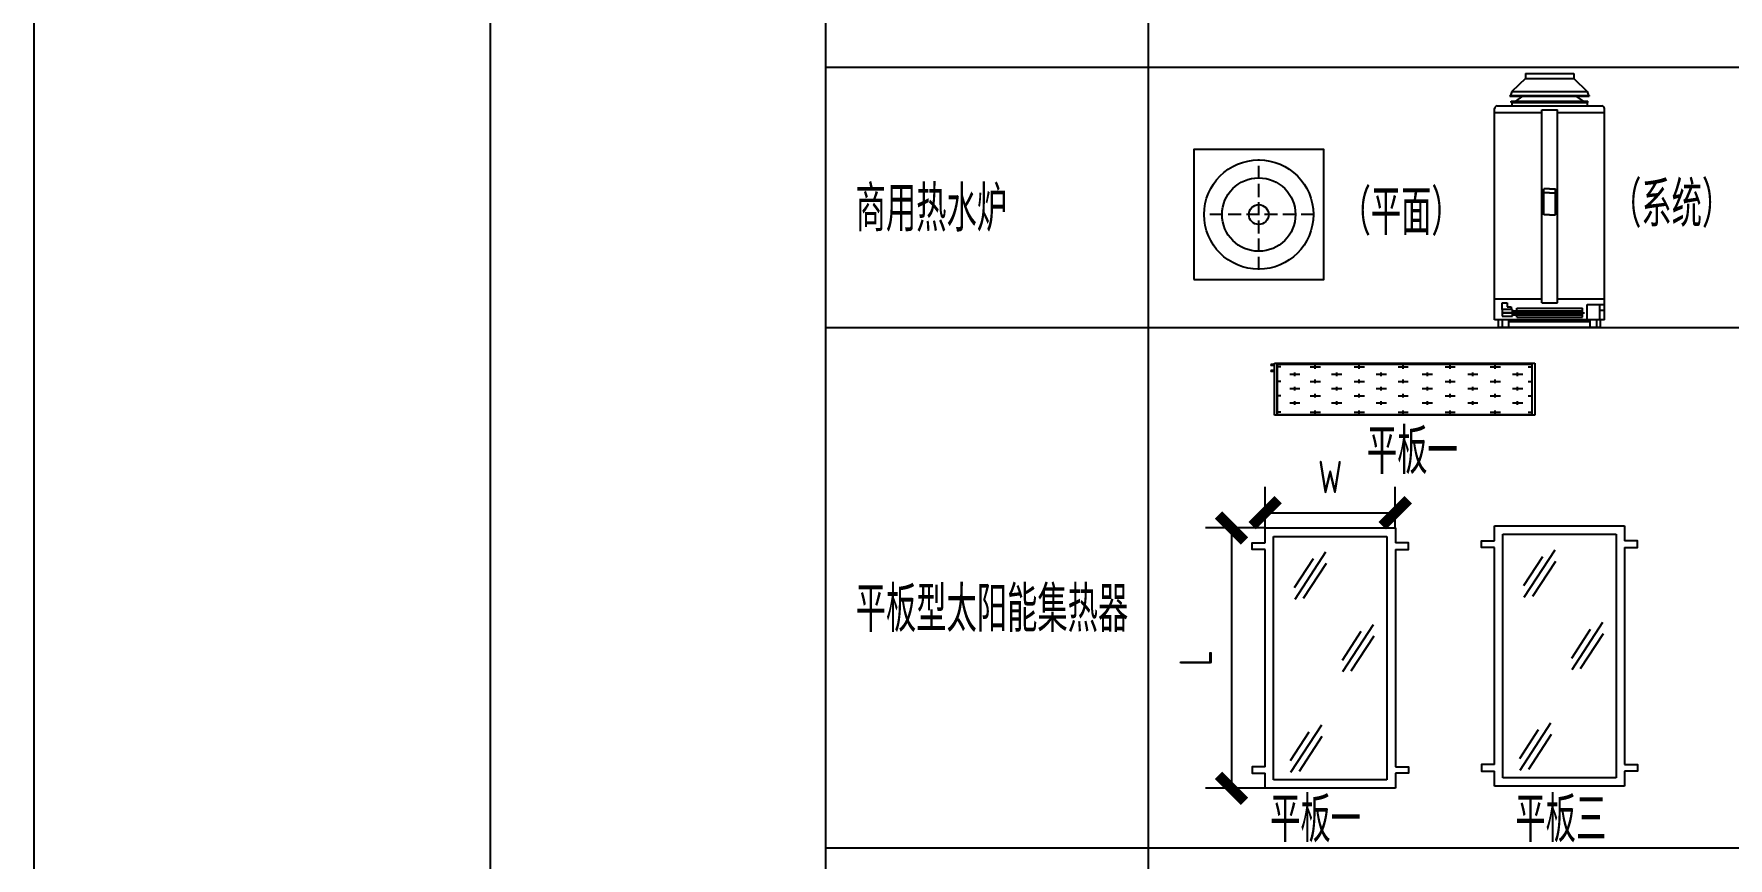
# Model space of a CAD drawing. Extents: x -84241 to 2571207, y -257021 to 1687411.
# Drawn here: x 25843 to 38860, y -8969 to -2636 of the extents above; entities that cross this region are included whole.
import ezdxf

# ---------------------------------------------------------------- set-up
doc = ezdxf.new("R2010")
doc.units = 0
doc.header["$LTSCALE"] = 1000
doc.linetypes.add('ACAD_ISO04W100', pattern=[30, 24, -3, 0, -3])
doc.linetypes.add('DASH', pattern=[0.35, 0.25, -0.1])
doc.layers.get('0').update_dxf_attribs({"linetype": 'CONTINUOUS'})
doc.layers.get('Defpoints').update_dxf_attribs({"linetype": 'CONTINUOUS'})
for name, color, linetype in [('W-NOTE', 40, 'CONTINUOUS'), ('W-WSUP-EQPM', 40, 'CONTINUOUS'), ('图层1', 130, 'ACAD_ISO04W100')]:
    doc.layers.add(name, color=color, linetype=linetype)
doc.styles.add('TH-STYLE3', font='tssdeng.shx', dxfattribs={"width": 0.7, "bigfont": 'tssdchn.shx'})
doc.dimstyles.new('TH-DIM100-W', dxfattribs={"dimscale": 100, "dimtxt": 2.5, "dimasz": 2, "dimexe": 2, "dimexo": 3, "dimgap": 1.5, "dimtad": 1, "dimdec": 0, "dimdsep": 46, "dimtxsty": 'TH-STYLE3', "dimblk1": 'ARCHTICK', "dimblk2": 'ARCHTICK', "dimsah": 1, "dimcen": -6, "dimclrd": 256, "dimclre": 256, "dimclrt": 256, "dimazin": 0, "dimtfac": 1, "dimtdec": 0, "dimtix": 1, "dimtmove": 2, "dimatfit": 0, "dimfxl": 2, "dimtolj": 1, "dimtzin": 0, "dimlwd": -1, "dimlwe": -1, "dimarcsym": 0})

# ---------------------------------------------------------------- blocks, each defined once
blk = doc.blocks.new('*U193')
at = {"layer": 'W-NOTE'}
blk.add_lwpolyline([(0, 0), (1074, 0), (1074, 821), (0, 821)], close=True, dxfattribs=at)
blk = doc.blocks.new('商用炉系统')
at = {"color": 0}
for p, q in [((972555, -62944), (972450, -63044)), ((972555, -62904), (972925, -62904)), ((972555, -62904), (972555, -62944)), ((972555, -62944), (972925, -62944)), ((972925, -62904), (972925, -62944)), ((972925, -62944), (973030, -63044)), ((972435, -63074), (973045, -63074)), ((972435, -63074), (972435, -63079)), ((972435, -63079), (973045, -63079)), ((972450, -63044), (972440, -63074)), ((972445, -63127), (972445, -63117)), ((972445, -63117), (973035, -63117)), ((972445, -63127), (973030, -63127)), ((972450, -63127), (972445, -63127)), ((972450, -63044), (973030, -63044)), ((972450, -63127), (972450, -63154)), ((972480, -63117), (972535, -63079)), ((972535, -63079), (972945, -63079)), ((973000, -63117), (972945, -63079)), ((973030, -63044), (973040, -63074)), ((973030, -63127), (973035, -63127)), ((973030, -63127), (973030, -63154)), ((973035, -63127), (973035, -63117)), ((973045, -63074), (973045, -63079)), ((972318, -64798), (972318, -63174)), ((972338, -63154), (973142, -63154)), ((972680, -63184), (972800, -63184)), ((972680, -64668), (972680, -63184)), ((972800, -64668), (972800, -63184)), ((973162, -64798), (973162, -63174)), ((972318, -64636), (972680, -64636)), ((972680, -64668), (972800, -64668)), ((972800, -64636), (973162, -64636)), ((973162, -64798), (972318, -64798)), ((972348, -64854), (972348, -64798)), ((973132, -64854), (973132, -64798)), ((972348, -64854), (973132, -64854))]:
    blk.add_line(p, q, dxfattribs=at)
at = {"color": 8}
for p, q in [((972318, -63204), (972680, -63204)), ((972800, -63204), (973162, -63204)), ((972695, -63992), (972695, -63792)), ((972740, -63792), (972695, -63792)), ((972740, -63822), (972695, -63822)), ((972740, -63792), (972785, -63792)), ((972740, -63822), (972785, -63822)), ((972785, -63992), (972785, -63792)), ((972740, -63992), (972695, -63992)), ((972740, -63992), (972785, -63992)), ((972375, -64718), (972375, -64668)), ((972375, -64668), (972413, -64668)), ((972413, -64668), (972413, -64698)), ((973028, -64798), (973028, -64681)), ((973028, -64681), (973162, -64681)), ((973125, -64798), (973125, -64681)), ((972455, -64718), (972375, -64718)), ((972375, -64718), (972375, -64770)), ((972375, -64741), (972455, -64741)), ((972375, -64745), (972455, -64745)), ((972375, -64770), (972455, -64770)), ((972413, -64698), (972446, -64698)), ((972446, -64698), (972446, -64718)), ((972455, -64770), (972455, -64718)), ((972455, -64728), (972987, -64728)), ((972455, -64758), (972987, -64758)), ((972488, -64708), (972992, -64708)), ((972488, -64778), (972488, -64708)), ((972488, -64778), (972992, -64778)), ((972987, -64758), (972987, -64728)), ((972987, -64740), (972997, -64740)), ((972997, -64745), (972987, -64745)), ((972992, -64740), (972992, -64708)), ((972992, -64778), (972992, -64745)), ((972997, -64740), (972997, -64745)), ((973125, -64723), (973162, -64723))]:
    blk.add_line(p, q, dxfattribs=at)
at = {"color": 0}
for centre, start, end in [((972338, -63174), 90, 180), ((973142, -63174), 0, 90)]:
    blk.add_arc(centre, 20, start, end, dxfattribs=at)
at = {"layer": '图层1', "color": 8}
for p, q in [((972375, -64743), (973008, -64743)), ((972378, -64854), (972378, -64798)), ((972428, -64854), (972428, -64798)), ((973052, -64813), (972428, -64813)), ((973052, -64854), (973052, -64798)), ((973102, -64854), (973102, -64798))]:
    blk.add_line(p, q, dxfattribs=at)
blk = doc.blocks.new('*U341')
at = {"color": 8, "linetype": 'DASH', "ltscale": 0.4}
for p, q in [((0, -425), (0, 425)), ((425, 0), (-425, 0))]:
    blk.add_line(p, q, dxfattribs=at)
at = {"layer": 'W-WSUP-EQPM'}
blk.add_lwpolyline([(-500, -500), (500, -500), (500, 500), (-500, 500)], close=True, dxfattribs=at)
for radius in [420, 282, 76.4]:
    blk.add_circle((0, 0), radius, dxfattribs=at)
blk = doc.blocks.new('*U357')
at = {"color": 8}
for p, q in [((485, 3022), (1485, 3022)), ((485, 2907), (485, 3022)), ((1485, 3022), (1485, 2907)), ((550, 2957), (1420, 2957)), ((550, 1087), (550, 2957)), ((1420, 2957), (1420, 1087)), ((485, 1187), (485, 2857)), ((711, 2564), (856, 2786)), ((714, 2475), (951, 2839)), ((780, 2483), (955, 2752)), ((1485, 2857), (1485, 1187)), ((1078, 2006), (1223, 2229)), ((1081, 1918), (1318, 2281)), ((1146, 1925), (1322, 2194)), ((679, 1234), (824, 1456)), ((682, 1145), (919, 1509)), ((748, 1153), (923, 1422)), ((485, 1022), (485, 1137)), ((1420, 1087), (550, 1087)), ((1485, 1137), (1485, 1022)), ((1485, 1022), (485, 1022))]:
    blk.add_line(p, q, dxfattribs=at)
for points in [[(485, 2857), (385, 2857), (385, 2907), (485, 2907)], [(1485, 2857), (1585, 2857), (1585, 2907), (1485, 2907)], [(485, 1187), (385, 1187), (385, 1137), (485, 1137)], [(1485, 1187), (1585, 1187), (1585, 1137), (1485, 1137)]]:
    blk.add_lwpolyline(points, dxfattribs=at)
blk = doc.blocks.new('太阳能板1')
at = {"color": 8}
for p, q in [((-2007, 188), (-2030, 188)), ((-2030, 188), (-2030, 181)), ((-2017, 188), (-2030, 188)), ((-2007, 181), (-2030, 181)), ((-2017, 181), (-2030, 181)), ((-2007, 142), (-2030, 142)), ((-2030, 142), (-2030, 135)), ((-2017, 142), (-2030, 142)), ((-2007, 135), (-2030, 135)), ((-2017, 135), (-2030, 135)), ((-2017, 188), (-2017, 181)), ((-2017, 142), (-2017, 135)), ((-2005, 191), (-2007, 188)), ((-2007, 188), (-2007, 181)), ((-2007, 185), (-2004, 185)), ((-2005, 178), (-2007, 181)), ((-2005, 145), (-2007, 142)), ((-2007, 142), (-2007, 135)), ((-2007, 138), (-2004, 138)), ((-2005, 132), (-2007, 135)), ((-2003, 191), (-2005, 191)), ((-2003, 178), (-2005, 178)), ((-2003, 145), (-2005, 145)), ((-2003, 132), (-2005, 132)), ((-2004, 191), (-2004, 178)), ((-2004, 145), (-2004, 132)), ((-2003, -200), (-2003, 200)), ((-2003, 200), (-2, 200)), ((-1981, -197), (-1981, 193)), ((-1981, 193), (-24, 193)), ((-1979, -197), (-1979, 192)), ((-1979, 192), (-24, 192)), ((-1953, 170), (-1979, 170)), ((-1728, 170), (-1650, 170)), ((-1689, 156), (-1689, 183)), ((-1391, 170), (-1312, 170)), ((-1352, 156), (-1352, 183)), ((-1053, 170), (-975, 170)), ((-1014, 156), (-1014, 183)), ((-691, 170), (-613, 170)), ((-652, 156), (-652, 183)), ((-346, 170), (-267, 170)), ((-306, 156), (-306, 183)), ((-52, 170), (-26, 170)), ((-26, 192), (-26, -197)), ((-24, 193), (-24, -197)), ((-2, 200), (-2, -200)), ((-1953, 59), (-1979, 59)), ((-1885, 114), (-1807, 114)), ((-1885, 3), (-1807, 3)), ((-1846, 100), (-1846, 128)), ((-1846, -10), (-1846, 17)), ((-1728, 59), (-1650, 59)), ((-1689, 45), (-1689, 73)), ((-1564, 114), (-1485, 114)), ((-1564, 3), (-1485, 3)), ((-1524, 100), (-1524, 128)), ((-1524, -10), (-1524, 17)), ((-1391, 59), (-1312, 59)), ((-1352, 45), (-1352, 73)), ((-1221, 114), (-1142, 114)), ((-1221, 3), (-1142, 3)), ((-1182, 100), (-1182, 128)), ((-1182, -10), (-1182, 17)), ((-1053, 59), (-975, 59)), ((-1014, 45), (-1014, 73)), ((-867, 114), (-788, 114)), ((-867, 3), (-788, 3)), ((-828, 100), (-828, 128)), ((-828, -10), (-828, 17)), ((-691, 59), (-613, 59)), ((-652, 45), (-652, 73)), ((-518, 114), (-440, 114)), ((-518, 3), (-440, 3)), ((-479, 100), (-479, 128)), ((-479, -10), (-479, 17)), ((-346, 59), (-267, 59)), ((-306, 45), (-306, 73)), ((-173, 114), (-95, 114)), ((-173, 3), (-95, 3)), ((-134, 100), (-134, 128)), ((-134, -10), (-134, 17)), ((-52, 59), (-26, 59)), ((-1953, -52), (-1979, -52)), ((-1885, -107), (-1807, -107)), ((-1846, -121), (-1846, -93)), ((-1728, -52), (-1650, -52)), ((-1689, -66), (-1689, -38)), ((-1564, -107), (-1485, -107)), ((-1524, -121), (-1524, -93)), ((-1391, -52), (-1312, -52)), ((-1352, -66), (-1352, -38)), ((-1221, -107), (-1142, -107)), ((-1182, -121), (-1182, -93)), ((-1053, -52), (-975, -52)), ((-1014, -66), (-1014, -38)), ((-867, -107), (-788, -107)), ((-828, -121), (-828, -93)), ((-691, -52), (-613, -52)), ((-652, -66), (-652, -38)), ((-518, -107), (-440, -107)), ((-479, -121), (-479, -93)), ((-346, -52), (-267, -52)), ((-306, -66), (-306, -38)), ((-173, -107), (-95, -107)), ((-134, -121), (-134, -93)), ((-52, -52), (-26, -52)), ((-2, -200), (-2003, -200)), ((-24, -197), (-1981, -197)), ((-1953, -178), (-1979, -178)), ((-24, -197), (-1979, -197)), ((-1728, -178), (-1650, -178)), ((-1689, -192), (-1689, -164)), ((-1391, -178), (-1312, -178)), ((-1352, -192), (-1352, -164)), ((-1053, -178), (-975, -178)), ((-1014, -192), (-1014, -164)), ((-691, -178), (-613, -178)), ((-652, -192), (-652, -164)), ((-346, -178), (-267, -178)), ((-306, -192), (-306, -164)), ((-52, -178), (-26, -178))]:
    blk.add_line(p, q, dxfattribs=at)
blk = doc.blocks.new('*U356')
at = {"layer": 'W-WSUP-EQPM', "xscale": 0.999950002499872, "yscale": 0.999950002499872, "zscale": 0.999950002499872}
blk.add_blockref('*U357', (-985, -1888), dxfattribs=at)
blk = doc.blocks.new('_ArchTick')
at = {"color": 0, "linetype": 'ByBlock', "const_width": 0.4}
blk.add_lwpolyline([(-0.5, -0.5), (0.5, 0.5)], dxfattribs=at)
blk = doc.blocks.new('*D406')
at = {"layer": 'Defpoints', "color": 0, "transparency": 16777216}
for p in [(35303, -6432), (35045, -8432), (35303, -8432)]:
    blk.add_point(p, dxfattribs=at)
at = {"layer": 'W-WSUP-EQPM', "transparency": 16777216}
for p, q in [((35303, -6432), (34845, -6432)), ((35045, -6432), (35045, -8432)), ((35303, -8432), (34845, -8432))]:
    blk.add_line(p, q, dxfattribs=at)
at = {"layer": 'W-WSUP-EQPM', "transparency": 16777216, "xscale": 200, "yscale": 200, "zscale": 200}
for p, rotation in [((35045, -6432), 90), ((35045, -8432), 270)]:
    blk.add_blockref('_ArchTick', p, dxfattribs=dict(at, rotation=rotation))
at = {"layer": 'W-WSUP-EQPM', "transparency": 16777216, "insert": (34770, -7432), "char_height": 250, "attachment_point": 5, "rotation": 90, "style": 'TH-STYLE3'}
blk.add_mtext('\\A1;L', dxfattribs=at)
blk = doc.blocks.new('*D407')
at = {"layer": 'Defpoints', "color": 0, "transparency": 16777216}
for p in [(36303, -6315), (35303, -6432), (36303, -6432)]:
    blk.add_point(p, dxfattribs=at)
at = {"layer": 'W-WSUP-EQPM', "transparency": 16777216}
for p, q in [((35303, -6432), (35303, -6115)), ((36303, -6432), (36303, -6115)), ((35303, -6315), (36303, -6315))]:
    blk.add_line(p, q, dxfattribs=at)
at = {"layer": 'W-WSUP-EQPM', "transparency": 16777216, "xscale": 200, "yscale": 200, "zscale": 200, "rotation": 180}
blk.add_blockref('_ArchTick', (35303, -6315), dxfattribs=at)
at = {"layer": 'W-WSUP-EQPM', "transparency": 16777216, "xscale": 200, "yscale": 200, "zscale": 200}
blk.add_blockref('_ArchTick', (36303, -6315), dxfattribs=at)
at = {"layer": 'W-WSUP-EQPM', "transparency": 16777216, "insert": (35803, -6040), "char_height": 250, "attachment_point": 5, "style": 'TH-STYLE3'}
blk.add_mtext('\\A1;W', dxfattribs=at)

msp = doc.modelspace()

# ---------------------------------------------------------------- linework, layer by layer
for p, q in [((29348.3016, 17109.1701), (29348.3016, -27890.8299)), ((31925.3082, 17109.1701), (31925.3082, -27890.8299)), ((34404.3227, 17109.1701), (34404.3227, -27890.8299)), ((31925.3082, -2890.8299), (47904.5596, -2890.8299)), ((31925.3082, -4890.8299), (47904.5596, -4890.8299)), ((31925.3082, -8890.8299), (47904.5596, -8890.8299))]:
    msp.add_line(p, q)

# ---------------------------------------------------------------- block references
at = {"layer": 'W-NOTE', "xscale": 100, "yscale": 100, "zscale": 100}
msp.add_blockref('*U193', (25842.8928, -57205.0415), dxfattribs=at)
at = {"layer": 'W-WSUP-EQPM'}
for name, p in [('商用炉系统', (-935251.3732, 59964.906)), ('*U341', (35254.0082, -4023.9462)), ('*U356', (37565.4342, -7549.691, -0.0084))]:
    msp.add_blockref(name, p, dxfattribs=at)
at = {"layer": 'W-WSUP-EQPM', "extrusion": (2.05586e-17, 0.000692825, 1)}
msp.add_blockref('太阳能板1', (37377.3, -5364.5031, -3.8303), dxfattribs=at)
at = {"layer": 'W-WSUP-EQPM', "xscale": 0.999950002499872, "yscale": 0.999950002499872, "zscale": 0.999950002499872}
msp.add_blockref('*U357', (34818.5973, -9453.6227), dxfattribs=at)

# ---------------------------------------------------------------- texts
at = {"layer": 'W-NOTE', "style": 'TH-STYLE3', "width": 0.7}
for s, p in [('商用热水炉', (32156.7416, -4154.0134)), ('（系统）', (37960.9823, -4120.0707)), ('（平面）', (35882.4938, -4181.549)), ('平板一', (36084.9559, -6017.5026)), ('平板型太阳能集热器', (32156.7416, -7230.5593)), ('平板一', (35341.3415, -8846.66)), ('平板三', (37225.2173, -8846.66))]:
    msp.add_text(s, height=350, dxfattribs=at).set_placement(p)

# ---------------------------------------------------------------- dimensions: what is measured, and where the dimension line sits
at = {"layer": 'W-WSUP-EQPM'}
dim = msp.add_linear_dim(base=(36303.2697, -6315.0709), p1=(35303.3197, -6431.6065), p2=(36303.2697, -6431.6065), text='W', dimstyle='TH-DIM100-W', override={"dimexo": 0}, dxfattribs=at)
dim.commit()
dim.dimension.update_dxf_attribs({"geometry": '*D407', "text_midpoint": (35803.2947, -6040.0709)})
dim = msp.add_linear_dim(base=(35045.2871, -8431.6065), p1=(35303.3197, -6431.6065), p2=(35303.3197, -8431.6065), angle=90, text='L', dimstyle='TH-DIM100-W', override={"dimexo": 0}, dxfattribs=at)
dim.commit()
dim.dimension.update_dxf_attribs({"geometry": '*D406', "text_midpoint": (34770.2871, -7431.6065)})

doc.saveas('drawing.dxf')
